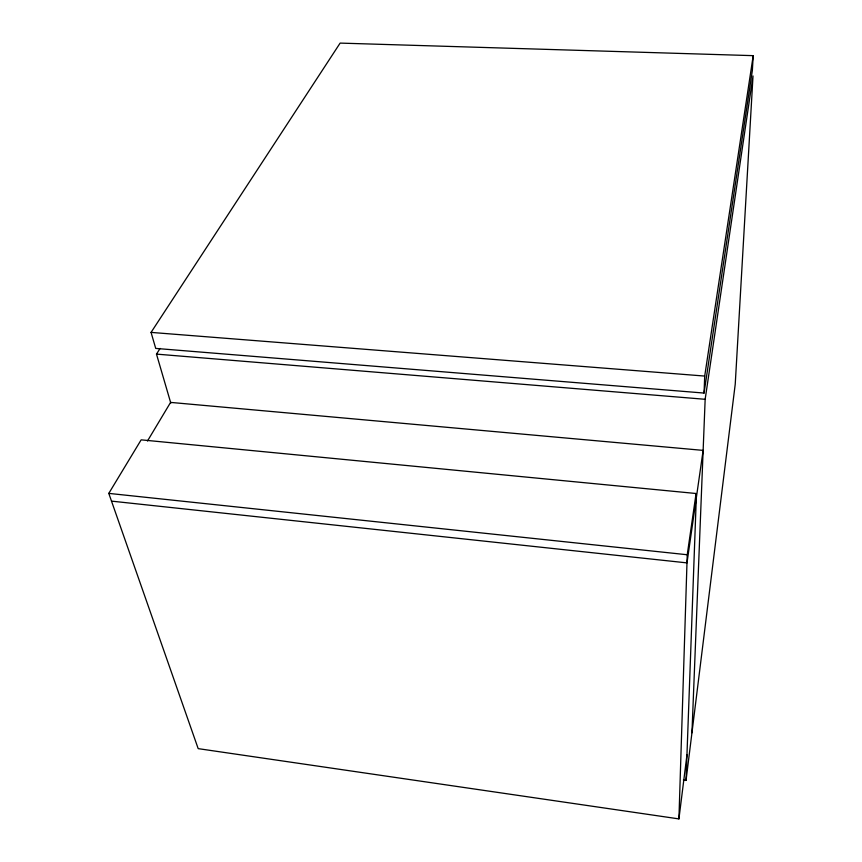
<?xml version="1.0" encoding="UTF-8"?>
<svg xmlns="http://www.w3.org/2000/svg" width="862" height="862" viewBox="0 0 862 862"><rect width="100%" height="100%" fill="white"/><g stroke="black" fill="none" stroke-linecap="round" stroke-linejoin="round"><path stroke-width="1.29" d="M678.922 818.9L687.24 554.751L696.076 493.506L141.152 439.846L108.795 493.387L198.185 748.636L678.922 818.9L686.971 754.821M695.785 501.587L696.076 493.506M683.372 780.078L686.033 780.444L696.291 498.064M704.049 393.061L704.707 376.069L753.205 55.653L340.124 43.1L151.055 332.398L155.72 348.41L704.049 393.061L752.364 70.393L753.205 55.653M691.96 732.775L705.159 399.3L753.011 75.953L735.232 384.183L686.033 780.444M147.477 441.01L170.59 402.403L703.133 450.384L686.992 562.886L111.5 501.124M170.805 403.125L156.485 354.11L160.095 348.431M151.055 332.398L704.707 376.069M156.485 354.11L705.159 399.3M108.795 493.387L687.24 554.751"/></g></svg>
